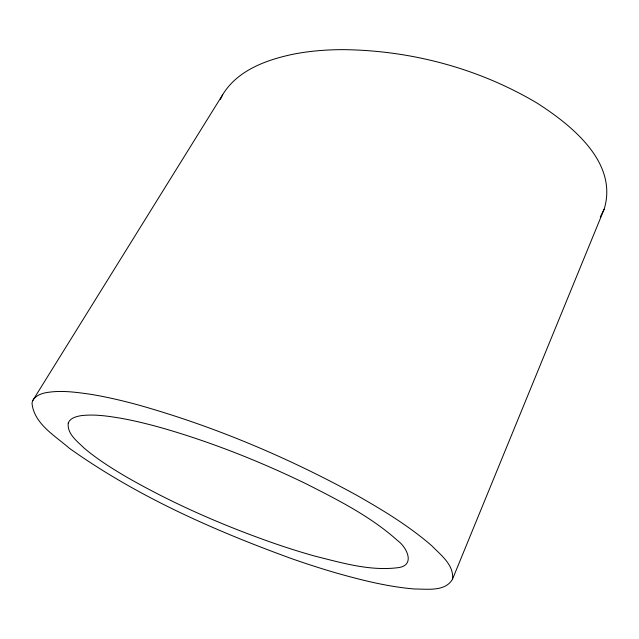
<?xml version="1.0" encoding="UTF-8"?>
<svg xmlns="http://www.w3.org/2000/svg" width="639" height="639" viewBox="0 0 639 639"><rect width="100%" height="100%" fill="white"/><g stroke="black" fill="none" stroke-linecap="round" stroke-linejoin="round"><path stroke-width="0.96" d="M452.476 579.238C454.329 565.068 440.638 554.908 431.86 545.842C408.832 525.809 382.577 509.938 356.107 494.929C286.967 457.053 213.769 426.205 137.832 404.838A338.95 66.775 26.2 0 0 89.987 394.199C75.09 392.082 59.746 389.958 44.818 392.913C39.418 394.175 33.076 397.003 32.006 403.089C33.875 423.745 55.13 435.774 69.331 448.235C137.026 496.471 213.873 530.402 291.711 558.67A436.11 109.333 29.4 0 0 337.216 573.255C362.617 580.412 388.416 586.85 414.791 589.006C427.171 588.942 445.183 591.93 452.476 579.238L604.135 209.241C618.424 162.737 571.905 125.524 537.663 103.454C478.938 68.325 410.366 50.138 342.041 49.642A294.443 146.315 24 0 0 293.341 54.187C266.679 59.754 237.54 70.162 222.699 94.66L32.861 400.373M604.135 209.241L600.301 216.988M220.375 99.404L222.699 94.66M68.269 422.978C66.807 433.745 77.319 441.373 84.124 448.099C97.064 459.09 111.498 468.155 126.091 476.758C173.305 503.883 223.466 525.665 274.834 543.589A378.184 93.39 29.3 0 0 315.267 556.218C341.905 562.855 369.438 571.074 397.154 567.783C415.901 566.09 407.251 547.503 397.41 540.442C370.692 516.448 338.199 500.113 306.432 483.947C260.424 461.654 212.739 442.635 163.608 428.402A295.801 57.726 26.2 0 0 121.554 418.369C108.127 416.125 94.396 413.96 80.778 415.709C76.049 416.572 70.234 418.018 68.269 422.978"/></g></svg>
